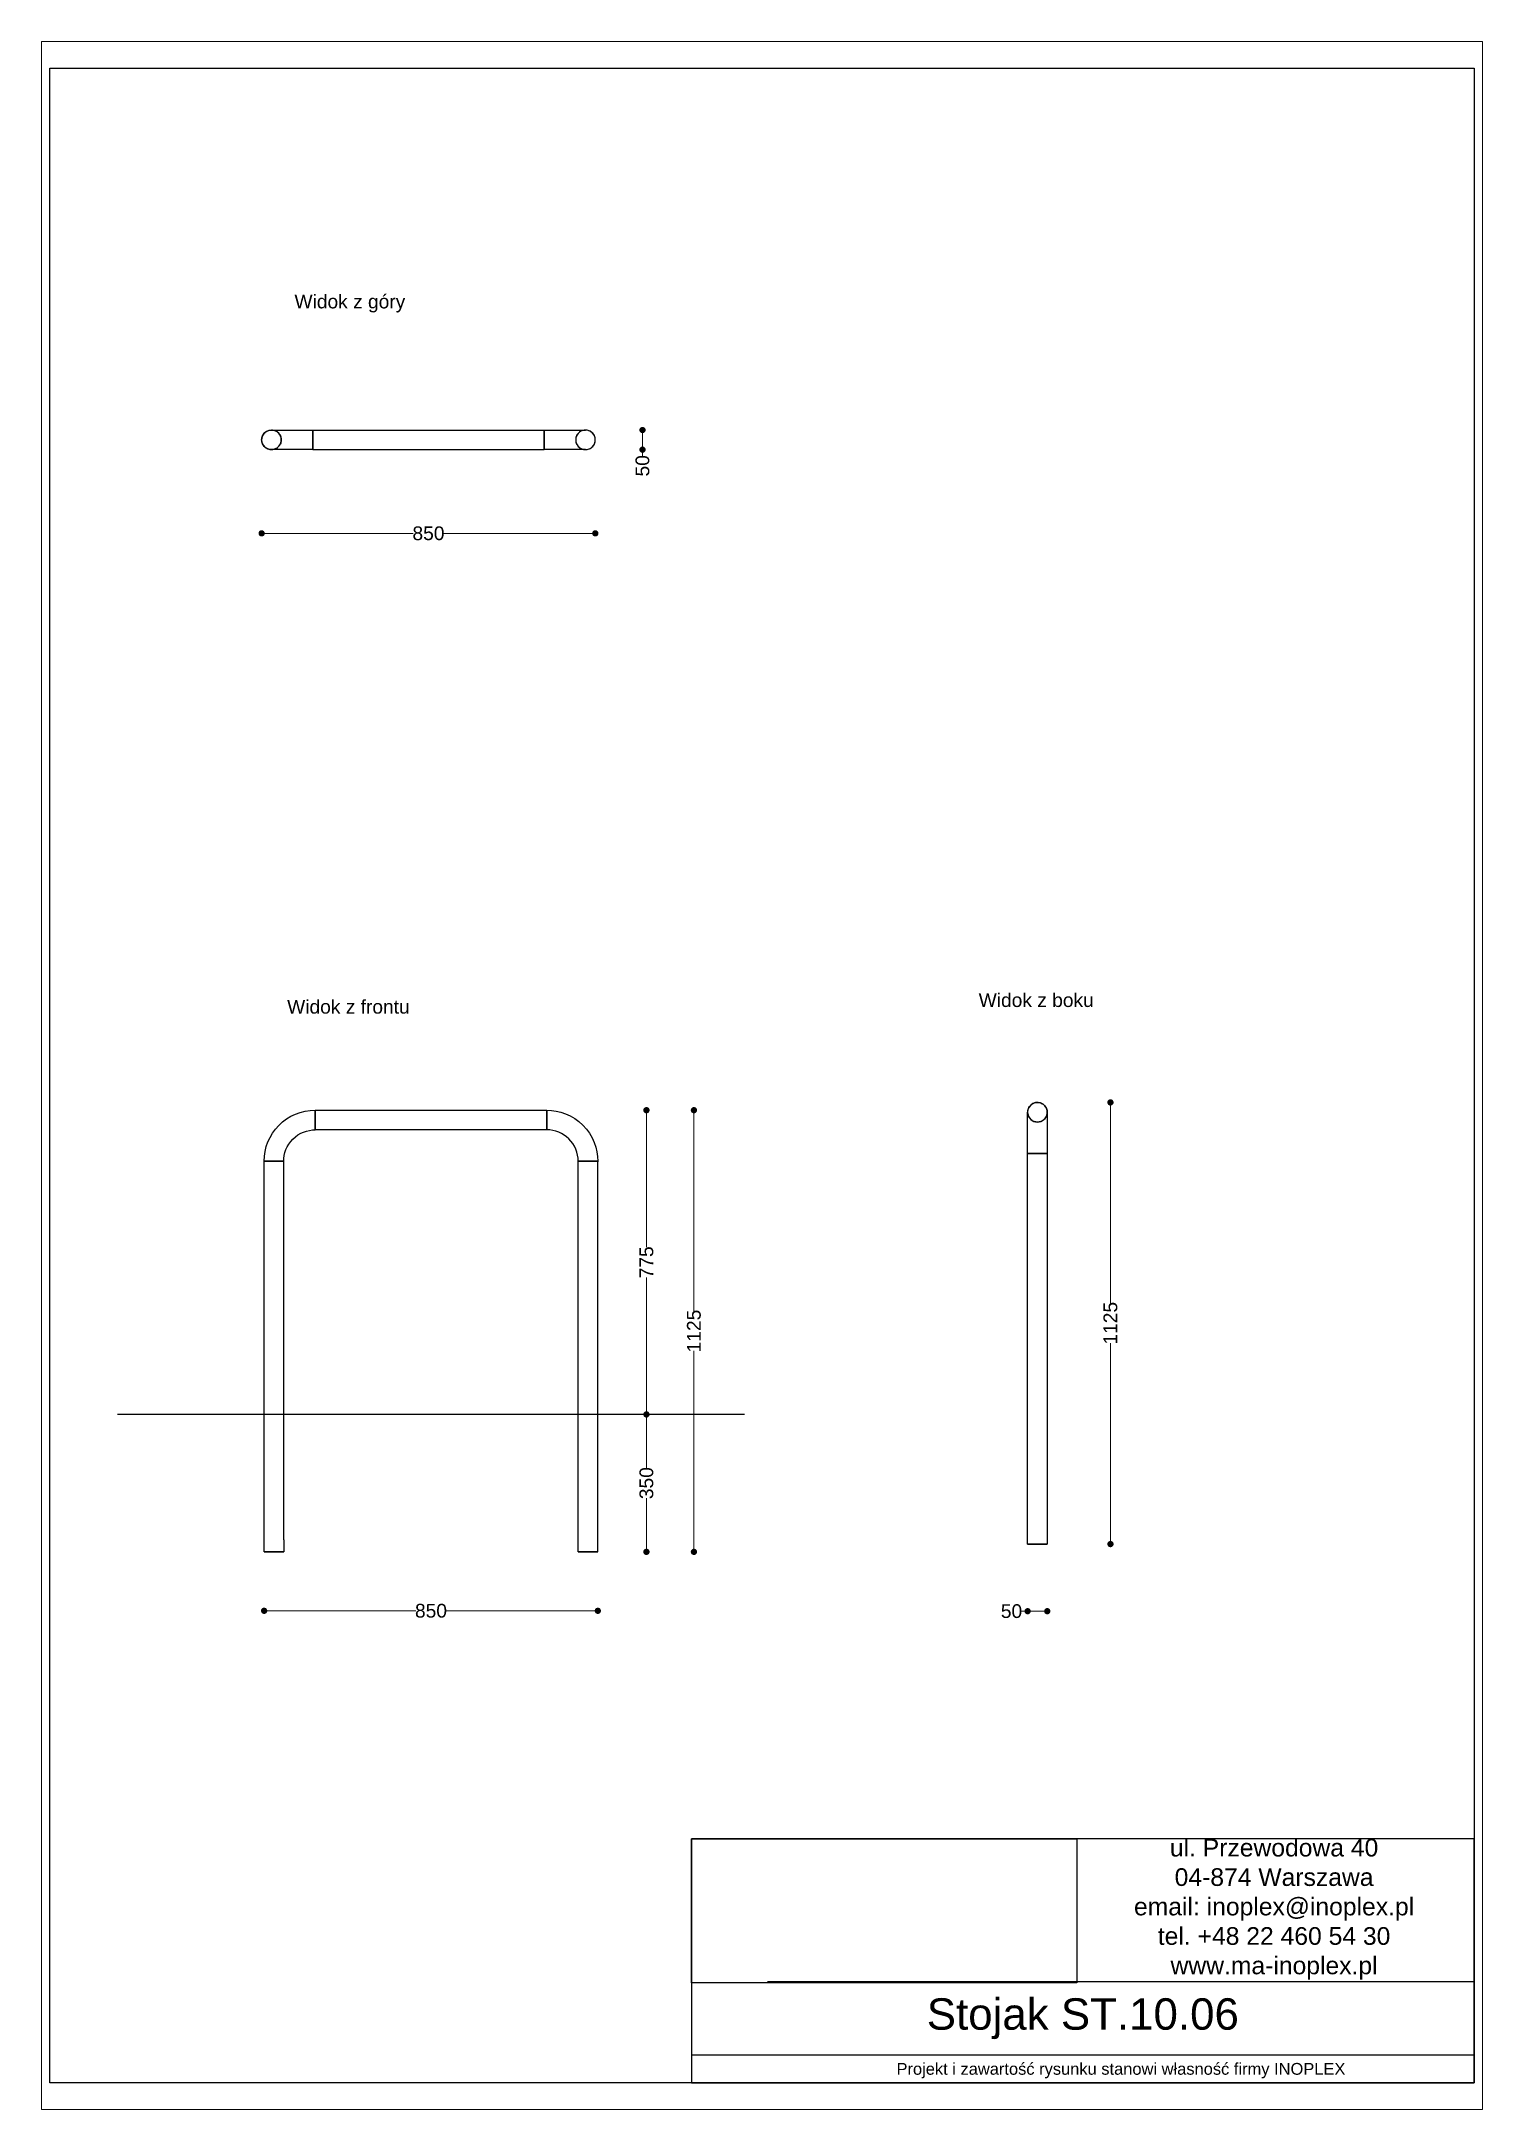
# Paper-space layout 'Układ1' of a CAD drawing. Header units: millimetres. Extents: x 1 to 201, y 2 to 289.
# The model-space entities are those that its viewports show. They can reach past a viewport. Long polylines and large blocks are cut down to what shows.
import ezdxf

# ---------------------------------------------------------------- set-up
doc = ezdxf.new("R2010")
doc.units = ezdxf.units.MM
doc.header["$LTSCALE"] = 3
doc.layers.add('Default', color=7, linetype='Continuous')
doc.layers.add('Hidden_lines', color=7, linetype='Continuous')
doc.styles.get("Standard").update_dxf_attribs({"font": 'arial.ttf'})
doc.dimstyles.new('MATEUSZ', dxfattribs={"dimtxt": 35, "dimasz": 16, "dimexe": 0.18, "dimexo": 0.0625, "dimgap": 0.09, "dimtad": 0, "dimdec": 0, "dimdsep": 46, "dimtxsty": 'Standard', "dimblk": 'DOT', "dimcen": 0.09, "dimse1": 1, "dimse2": 1, "dimadec": 0, "dimazin": 0, "dimtfac": 1, "dimtdec": 0, "dimtofl": 0, "dimtmove": 0, "dimatfit": 3, "dimfxl": 1, "dimtolj": 1, "dimtzin": 0, "dimlwd": 9, "dimlwe": 9, "dimarcsym": 0})
picture_1 = doc.add_image_def('image1.jpg', size_in_pixel=(1896, 709))

# ---------------------------------------------------------------- blocks, each defined once
blk = doc.blocks.new('_Dot')
at = {"color": 0, "linetype": 'ByBlock', "lineweight": -2}
blk.add_line((-0.5, 0), (-1, 0), dxfattribs=at)
at = {"color": 0, "linetype": 'ByBlock', "const_width": 0.5}
blk.add_lwpolyline([(-0.25, 0, 1), (0.25, 0, 1)], format="xyb", close=True, dxfattribs=at)
blk = doc.blocks.new('*D27')
at = {"color": 0, "lineweight": 9, "transparency": 16777216}
for p, q in [((11886.3, 27014.1), (11886.3, 26681.4)), ((11886.3, 26271.1), (11886.3, 26603.9))]:
    blk.add_line(p, q, dxfattribs=at)
at = {"layer": 'Defpoints', "color": 0, "transparency": 16777216}
for p in [(11632.4, 27030.1), (11886.3, 26255.1), (12135.9, 26255.1)]:
    blk.add_point(p, dxfattribs=at)
at = {"color": 0, "lineweight": 9, "transparency": 16777216, "xscale": 16, "yscale": 16, "zscale": 16}
for p, rotation in [((11886.3, 27030.1), 90), ((11886.3, 26255.1), 270)]:
    blk.add_blockref('_Dot', p, dxfattribs=dict(at, rotation=rotation))
at = {"color": 0, "transparency": 16777216, "insert": (11886.3, 26642.6), "char_height": 35, "attachment_point": 5, "rotation": 90}
blk.add_mtext('\\A1;775', dxfattribs=at)
blk = doc.blocks.new('*D28')
at = {"color": 0, "lineweight": 9, "transparency": 16777216}
for p, q in [((11886.3, 26239.1), (11886.3, 26118.8)), ((11886.3, 25921.1), (11886.3, 26041.5))]:
    blk.add_line(p, q, dxfattribs=at)
at = {"layer": 'Defpoints', "color": 0, "transparency": 16777216}
for p in [(11886.3, 26255.1), (12135.9, 26255.1), (11762.4, 25905.1)]:
    blk.add_point(p, dxfattribs=at)
at = {"color": 0, "lineweight": 9, "transparency": 16777216, "xscale": 16, "yscale": 16, "zscale": 16}
for p, rotation in [((11886.3, 26255.1), 90), ((11886.3, 25905.1), 270)]:
    blk.add_blockref('_Dot', p, dxfattribs=dict(at, rotation=rotation))
at = {"color": 0, "transparency": 16777216, "insert": (11886.3, 26080.1), "char_height": 35, "attachment_point": 5, "rotation": 90}
blk.add_mtext('\\A1;350', dxfattribs=at)
blk = doc.blocks.new('*D29')
at = {"color": 0, "lineweight": 9, "transparency": 16777216}
for p, q in [((10928.4, 25754.9), (11298.7, 25754.9)), ((11746.4, 25754.9), (11376.1, 25754.9))]:
    blk.add_line(p, q, dxfattribs=at)
at = {"layer": 'Defpoints', "color": 0, "transparency": 16777216}
for p in [(10912.4, 25905.1), (11762.4, 25905.1), (11762.4, 25754.9)]:
    blk.add_point(p, dxfattribs=at)
at = {"color": 0, "lineweight": 9, "transparency": 16777216, "xscale": 16, "yscale": 16, "zscale": 16, "rotation": 180}
blk.add_blockref('_Dot', (10912.4, 25754.9), dxfattribs=at)
at = {"color": 0, "lineweight": 9, "transparency": 16777216, "xscale": 16, "yscale": 16, "zscale": 16}
blk.add_blockref('_Dot', (11762.4, 25754.9), dxfattribs=at)
at = {"color": 0, "transparency": 16777216, "insert": (11337.4, 25754.9), "char_height": 35, "attachment_point": 5}
blk.add_mtext('\\A1;850', dxfattribs=at)
blk = doc.blocks.new('*D30')
at = {"color": 0, "lineweight": 9, "transparency": 16777216}
for p, q in [((13068.3, 27033.9), (13068.3, 26538.2)), ((13068.3, 25940.9), (13068.3, 26436.5))]:
    blk.add_line(p, q, dxfattribs=at)
at = {"layer": 'Defpoints', "color": 0, "transparency": 16777216}
for p in [(12882.3, 27049.9), (13068.3, 27049.9), (12904.2, 25924.9)]:
    blk.add_point(p, dxfattribs=at)
at = {"color": 0, "lineweight": 9, "transparency": 16777216, "xscale": 16, "yscale": 16, "zscale": 16}
for p, rotation in [((13068.3, 27049.9), 90), ((13068.3, 25924.9), 270)]:
    blk.add_blockref('_Dot', p, dxfattribs=dict(at, rotation=rotation))
at = {"color": 0, "transparency": 16777216, "insert": (13068.3, 26487.4), "char_height": 35, "attachment_point": 5, "rotation": 90}
blk.add_mtext('\\A1;1125', dxfattribs=at)
blk = doc.blocks.new('*D31')
at = {"color": 0, "lineweight": 9, "transparency": 16777216}
for p, q in [((12007.2, 27014.1), (12007.2, 26518.5)), ((12007.2, 25921.1), (12007.2, 26416.8))]:
    blk.add_line(p, q, dxfattribs=at)
at = {"layer": 'Defpoints', "color": 0, "transparency": 16777216}
for p in [(11632.4, 27030.1), (12007.2, 27030.1), (11762.4, 25905.1)]:
    blk.add_point(p, dxfattribs=at)
at = {"color": 0, "lineweight": 9, "transparency": 16777216, "xscale": 16, "yscale": 16, "zscale": 16}
for p, rotation in [((12007.2, 27030.1), 90), ((12007.2, 25905.1), 270)]:
    blk.add_blockref('_Dot', p, dxfattribs=dict(at, rotation=rotation))
at = {"color": 0, "transparency": 16777216, "insert": (12007.2, 26467.6), "char_height": 35, "attachment_point": 5, "rotation": 90}
blk.add_mtext('\\A1;1125', dxfattribs=at)
blk = doc.blocks.new('*D32')
at = {"color": 0, "lineweight": 9, "transparency": 16777216}
for p, q in [((12857.3, 25753.9), (12841.3, 25753.9)), ((12891.3, 25753.9), (12873.3, 25753.9))]:
    blk.add_line(p, q, dxfattribs=at)
at = {"layer": 'Defpoints', "color": 0, "transparency": 16777216}
for p in [(12857.3, 25925.1), (12907.3, 25924.9), (12857.3, 25753.9)]:
    blk.add_point(p, dxfattribs=at)
at = {"color": 0, "lineweight": 9, "transparency": 16777216, "xscale": 16, "yscale": 16, "zscale": 16, "rotation": 180}
blk.add_blockref('_Dot', (12857.3, 25753.9), dxfattribs=at)
at = {"color": 0, "lineweight": 9, "transparency": 16777216, "xscale": 16, "yscale": 16, "zscale": 16}
blk.add_blockref('_Dot', (12907.3, 25753.9), dxfattribs=at)
at = {"color": 0, "transparency": 16777216, "insert": (12816.2, 25753.9), "char_height": 35, "attachment_point": 5}
blk.add_mtext('\\A1;50', dxfattribs=at)
blk = doc.blocks.new('*D33')
at = {"color": 0, "lineweight": 9, "transparency": 16777216}
for p, q in [((10922, 28499.5), (11292.3, 28499.5)), ((11740, 28499.5), (11369.7, 28499.5))]:
    blk.add_line(p, q, dxfattribs=at)
at = {"layer": 'Defpoints', "color": 0, "transparency": 16777216}
for p in [(10906, 28737.8), (11756, 28737.7), (11756, 28499.5)]:
    blk.add_point(p, dxfattribs=at)
at = {"color": 0, "lineweight": 9, "transparency": 16777216, "xscale": 16, "yscale": 16, "zscale": 16, "rotation": 180}
blk.add_blockref('_Dot', (10906, 28499.5), dxfattribs=at)
at = {"color": 0, "lineweight": 9, "transparency": 16777216, "xscale": 16, "yscale": 16, "zscale": 16}
blk.add_blockref('_Dot', (11756, 28499.5), dxfattribs=at)
at = {"color": 0, "transparency": 16777216, "insert": (11331, 28499.5), "char_height": 35, "attachment_point": 5}
blk.add_mtext('\\A1;850', dxfattribs=at)
blk = doc.blocks.new('*D34')
at = {"color": 0, "lineweight": 9, "transparency": 16777216}
for p, q in [((11876.2, 28746.7), (11876.2, 28728.7)), ((11876.2, 28712.7), (11876.2, 28696.7))]:
    blk.add_line(p, q, dxfattribs=at)
at = {"layer": 'Defpoints', "color": 0, "transparency": 16777216}
for p in [(11731, 28762.7), (11731, 28712.7), (11876.2, 28712.7)]:
    blk.add_point(p, dxfattribs=at)
at = {"color": 0, "lineweight": 9, "transparency": 16777216, "xscale": 16, "yscale": 16, "zscale": 16}
for p, rotation in [((11876.2, 28762.7), 90), ((11876.2, 28712.7), 270)]:
    blk.add_blockref('_Dot', p, dxfattribs=dict(at, rotation=rotation))
at = {"color": 0, "transparency": 16777216, "insert": (11876.2, 28671.6), "char_height": 35, "attachment_point": 5, "rotation": 90}
blk.add_mtext('\\A1;50', dxfattribs=at)

msp = doc.modelspace()

# ---------------------------------------------------------------- linework, layer by layer
for p, q in [((13995, 24809.6), (12194.9, 24809.6)), ((13994.7, 24623), (12001.1, 24623))]:
    msp.add_line(p, q)
for points in [[(10366.2, 24552.5), (10366.2, 29684.6), (13995, 29684.6), (13995, 24552.5)], [(12001.1, 24552.5), (13995, 24552.5), (13995, 25174.2), (12001.1, 25174.2)]]:
    msp.add_lwpolyline(points, close=True)
at = {"layer": 'Default'}
for p, q in [((11036, 28762.7), (11626, 28762.7)), ((11036, 28712.7), (11626, 28712.7)), ((11042.4, 27030.1), (11632.4, 27030.1)), ((11632.4, 26980.1), (11042.4, 26980.1)), ((11632.4, 26980.1), (11631.9, 26980.1)), ((10912.4, 25905.1), (10912.4, 26900.1)), ((10962.4, 25935.9), (10962.4, 26900.1)), ((11712.4, 25905.1), (11712.4, 26900.1)), ((11762.4, 26900.1), (11762.4, 26898.2)), ((11762.4, 25905.1), (11762.4, 26900.1)), ((12857.3, 26202.6), (12857.3, 26919.9)), ((12907.3, 26919.9), (12907.3, 25924.9)), ((12135.9, 26255.1), (10538.9, 26255.1)), ((12857.3, 26201.3), (12857.3, 26202.6)), ((12857.3, 26200.4), (12857.3, 26201.3)), ((12857.3, 26198.1), (12857.3, 26200.4)), ((12857.3, 26197.2), (12857.3, 26198.1)), ((12857.3, 26196.2), (12857.3, 26197.2)), ((12857.3, 26194), (12857.3, 26196.2)), ((12857.3, 26191.1), (12857.3, 26194)), ((12857.3, 26190.1), (12857.3, 26191.1)), ((12857.3, 26187.3), (12857.3, 26190.1)), ((12857.3, 26185.3), (12857.3, 26187.3)), ((12857.3, 26184.1), (12857.3, 26185.3)), ((12857.3, 26182.5), (12857.3, 26184.1)), ((12857.3, 26180.2), (12857.3, 26182.5)), ((12857.3, 26179.3), (12857.3, 26180.2)), ((12857.3, 26177), (12857.3, 26179.3)), ((12857.3, 26175.4), (12857.3, 26177)), ((12857.3, 26170.6), (12857.3, 26175.4)), ((12857.3, 26168.4), (12857.3, 26170.6)), ((12857.3, 26166.8), (12857.3, 26168.4)), ((12857.3, 26162.3), (12857.3, 26166.8)), ((12857.3, 26159.7), (12857.3, 26162.3)), ((12857.3, 26156.2), (12857.3, 26159.7)), ((12857.3, 26154), (12857.3, 26156.2)), ((12857.3, 26152.1), (12857.3, 26154)), ((12857.3, 26150.1), (12857.3, 26152.1)), ((12857.3, 26146.9), (12857.3, 26150.1)), ((12857.3, 26142.8), (12857.3, 26146.9)), ((12857.3, 26140.9), (12857.3, 26142.8)), ((12857.3, 26139.9), (12857.3, 26140.9)), ((12857.3, 26138.6), (12857.3, 26139.9)), ((12857.3, 26137.3), (12857.3, 26138.6)), ((12857.3, 26136.4), (12857.3, 26137.3)), ((12857.3, 26135.1), (12857.3, 26136.4)), ((12857.3, 26133.5), (12857.3, 26135.1)), ((12857.3, 26132.5), (12857.3, 26133.5)), ((12857.3, 26131.3), (12857.3, 26132.5)), ((12857.3, 26129.7), (12857.3, 26131.3)), ((12857.3, 26128.4), (12857.3, 26129.7)), ((12857.3, 26126.5), (12857.3, 26128.4)), ((12857.3, 26124.5), (12857.3, 26126.5)), ((12857.3, 26122.6), (12857.3, 26124.5)), ((12857.3, 26120.1), (12857.3, 26122.6)), ((12857.3, 26119.1), (12857.3, 26120.1)), ((12857.3, 26118.1), (12857.3, 26119.1)), ((12857.3, 26113), (12857.3, 26118.1)), ((12857.3, 26111.4), (12857.3, 26113)), ((12857.3, 26109.5), (12857.3, 26111.4)), ((12857.3, 26104.7), (12857.3, 26109.5)), ((12857.3, 26103.7), (12857.3, 26104.7)), ((12857.3, 26093.8), (12857.3, 26103.7)), ((12857.3, 26092.5), (12857.3, 26093.8)), ((12857.3, 26090.9), (12857.3, 26092.5)), ((12857.3, 26089.3), (12857.3, 26090.9)), ((12857.3, 26086.1), (12857.3, 26089.3)), ((12857.3, 26084.5), (12857.3, 26086.1)), ((12857.3, 26083.3), (12857.3, 26084.5)), ((12857.3, 26081), (12857.3, 26083.3)), ((12857.3, 26078.5), (12857.3, 26081)), ((12857.3, 26076.9), (12857.3, 26078.5)), ((12857.3, 26074), (12857.3, 26076.9)), ((12857.3, 26073), (12857.3, 26074)), ((12857.3, 26072.1), (12857.3, 26073)), ((12857.3, 26070.8), (12857.3, 26072.1)), ((12857.3, 26069.8), (12857.3, 26070.8)), ((12857.3, 26068.2), (12857.3, 26069.8)), ((12857.3, 26063.7), (12857.3, 26068.2)), ((12857.3, 26062.8), (12857.3, 26063.7)), ((12857.3, 26061.8), (12857.3, 26062.8)), ((12857.3, 26059.6), (12857.3, 26061.8)), ((12857.3, 26058), (12857.3, 26059.6)), ((12857.3, 26049.3), (12857.3, 26058)), ((12857.3, 26043.3), (12857.3, 26049.3)), ((12857.3, 26042.3), (12857.3, 26043.3)), ((12857.3, 26034.3), (12857.3, 26042.3)), ((12857.3, 26028.9), (12857.3, 26034.3)), ((12857.3, 26021.5), (12857.3, 26028.9)), ((12857.3, 26016.1), (12857.3, 26021.5)), ((12857.3, 25924.9), (12857.3, 26016.1)), ((10962.4, 25935.9), (10962.4, 25905.1)), ((12857.3, 25924.9), (12857.3, 25925.1))]:
    msp.add_line(p, q, dxfattribs=at)
for points in [[(10933.9, 28712.8, 0), (10931.5, 28712.7, 0), (10929.1, 28712.7, 0), (10926.6, 28713.1, 0), (10924, 28713.7, 0), (10921.5, 28714.5, 0), (10919.1, 28715.7, 0), (10916.7, 28717.1, 0), (10914.5, 28718.9, 0), (10912.5, 28720.8, 0), (10910.7, 28723, 0), (10909.2, 28725.3, 0), (10908, 28727.8, 0), (10907.1, 28730.3, 0), (10906.5, 28732.8, 0), (10906.1, 28735.3, 0), (10906, 28737.8, 0), (10906.1, 28740.2, 0), (10906.5, 28742.7, 0), (10907.2, 28745.2, 0), (10908.1, 28747.7, 0), (10909.3, 28750.2, 0), (10910.9, 28752.5, 0), (10912.7, 28754.7, 0), (10914.7, 28756.6, 0), (10916.9, 28758.3, 0), (10919.3, 28759.7, 0), (10921.7, 28760.9, 0), (10924.2, 28761.7, 0), (10926.8, 28762.3, 0), (10929.3, 28762.6, 0), (10931.7, 28762.7, 0), (10934.1, 28762.5, 0)], [(10931, 28762.7, 0), (10931, 28762.7, 0), (10931, 28762.7, 0), (10931.1, 28762.7, 0), (10931.4, 28762.7, 0), (10932.8, 28762.7, 0), (10948, 28762.7, 0), (11036, 28762.7, 0)], [(11036, 28715.3, 0), (11036, 28713.2, 0), (11036, 28712.8, 0), (11036, 28712.7, 0), (11036, 28712.7, 0), (11036, 28712.7, 0), (11036, 28712.7, 0), (11036, 28712.7, 0), (11036, 28712.7, 0), (11036, 28712.7, 0), (11036, 28712.7, 0), (11036, 28712.7, 0), (11036, 28712.7, 0), (11036, 28712.7, 0), (11036, 28712.7, 0), (11036, 28712.7, 0), (11036, 28712.7, 0), (11036, 28712.7, 0), (11036, 28712.7, 0), (11036, 28712.7, 0), (11036, 28712.7, 0), (11036, 28712.7, 0), (11036, 28712.7, 0), (11036, 28712.7, 0), (11036, 28713, 0), (11036, 28713.9, 0), (11036, 28718.1, 0), (11036, 28748.3, 0), (11036, 28761.6, 0), (11036, 28762.5, 0), (11036, 28762.7, 0), (11036, 28762.7, 0), (11036, 28762.7, 0), (11036, 28762.7, 0), (11036, 28762.7, 0), (11036, 28762.7, 0), (11036, 28762.7, 0), (11036, 28762.7, 0), (11036, 28762.7, 0), (11036, 28762.7, 0), (11036, 28762.7, 0), (11036, 28762.7, 0), (11036, 28762.7, 0), (11036, 28762.7, 0), (11036, 28762.7, 0), (11036, 28762.7, 0), (11036, 28762.7, 0), (11036, 28762.7, 0), (11036, 28762.7, 0), (11036, 28762.6, 0), (11036, 28762.4, 0), (11036, 28762, 0), (11036, 28759.8, 0)], [(11036, 28712.7, 0), (11036, 28712.7, 0), (11036, 28712.7, 0), (11036, 28712.7, 0), (11036, 28712.7, 0), (11036, 28712.7, 0), (11036, 28712.7, 0), (11036, 28712.7, 0), (11036, 28712.7, 0), (11036, 28712.7, 0), (11036, 28712.7, 0), (11036, 28712.7, 0), (11036, 28712.7, 0), (11036, 28712.8, 0), (11036, 28713.4, 0), (11036, 28715.8, 0), (11036, 28762.7, 0)], [(11626, 28737.7, 0), (11626, 28759.3, 0), (11626, 28762.7, 0), (11626, 28762.7, 0), (11626, 28762.7, 0), (11626, 28762.7, 0), (11626, 28762.7, 0), (11626, 28762.7, 0), (11626, 28762.7, 0), (11626, 28762.7, 0), (11626, 28762.7, 0), (11626, 28762.7, 0), (11626, 28762.7, 0), (11626, 28762.7, 0), (11626, 28762.7, 0), (11626, 28762.7, 0), (11626, 28762.7, 0), (11626, 28762.7, 0), (11626, 28762.7, 0), (11626, 28762.7, 0), (11626, 28762.7, 0), (11626, 28762.7, 0), (11626, 28762.7, 0), (11626, 28762.7, 0), (11626, 28762.6, 0), (11626, 28762.4, 0), (11626, 28762, 0), (11626, 28759.8, 0)], [(11626, 28712.7, 0), (11626, 28712.7, 0), (11626, 28712.7, 0), (11626, 28712.7, 0), (11626, 28712.7, 0), (11626, 28712.7, 0), (11626, 28712.7, 0), (11626, 28712.7, 0), (11626, 28712.7, 0), (11626, 28712.7, 0), (11626, 28712.7, 0), (11626, 28712.7, 0), (11626, 28712.7, 0), (11626, 28712.8, 0), (11626, 28713.4, 0), (11626, 28715.8, 0), (11626, 28762.7, 0)], [(11626, 28762.7, 0), (11731, 28762.7, 0)], [(11626, 28715.3, 0), (11626, 28713.2, 0), (11626, 28712.8, 0), (11626, 28712.7, 0), (11626, 28712.7, 0), (11626, 28712.7, 0), (11626, 28712.7, 0), (11626, 28712.7, 0), (11626, 28712.7, 0), (11626, 28712.7, 0), (11626, 28712.7, 0), (11626, 28712.7, 0), (11626, 28712.7, 0), (11626, 28712.7, 0), (11626, 28712.7, 0), (11626, 28712.7, 0), (11626, 28712.7, 0), (11626, 28712.7, 0), (11626, 28712.7, 0), (11626, 28712.7, 0), (11626, 28712.7, 0), (11626, 28712.7, 0), (11626, 28712.7, 0), (11626, 28712.7, 0), (11626, 28712.7, 0), (11626, 28713, 0), (11626, 28713.9, 0), (11626, 28718, 0), (11626, 28737.7, 0)], [(11756, 28737.7, 0), (11755.9, 28740.1, 0), (11755.5, 28742.6, 0), (11754.8, 28745.2, 0), (11753.9, 28747.7, 0), (11752.7, 28750.1, 0), (11751.2, 28752.5, 0), (11749.4, 28754.6, 0), (11747.3, 28756.6, 0), (11745.1, 28758.3, 0), (11742.8, 28759.7, 0), (11740.3, 28760.9, 0), (11737.8, 28761.7, 0), (11735.2, 28762.3, 0), (11732.7, 28762.6, 0), (11730.3, 28762.7, 0), (11727.8, 28762.5, 0)], [(11728, 28712.8, 0), (11730.5, 28712.7, 0), (11732.9, 28712.7, 0), (11735.4, 28713.1, 0), (11737.9, 28713.6, 0), (11740.4, 28714.5, 0), (11742.9, 28715.7, 0), (11745.2, 28717.1, 0), (11747.4, 28718.8, 0), (11749.4, 28720.8, 0), (11751.2, 28723, 0), (11752.7, 28725.3, 0), (11753.9, 28727.7, 0), (11754.9, 28730.2, 0), (11755.5, 28732.7, 0), (11755.9, 28735.2, 0), (11756, 28737.7, 0)], [(11036, 28712.7, 0), (10931, 28712.7, 0)], [(11731, 28712.7, 0), (11731, 28712.7, 0), (11731, 28712.7, 0), (11730.9, 28712.7, 0), (11730.6, 28712.7, 0), (11729.2, 28712.7, 0), (11714, 28712.7, 0), (11626, 28712.7, 0)], [(10912.4, 26900.1, 0), (10913, 26912.7, 0), (10914.8, 26925.2, 0), (10917.9, 26937.4, 0), (10922.1, 26949.4, 0), (10927.4, 26960.8, 0), (10933.9, 26971.8, 0), (10941.4, 26982, 0), (10949.9, 26991.5, 0), (10959.3, 27000.1, 0), (10969.5, 27007.8, 0), (10980.5, 27014.5, 0), (10992.1, 27020, 0), (11004.2, 27024.4, 0), (11016.7, 27027.6, 0), (11029.5, 27029.5, 0), (11042.4, 27030.1, 0)], [(11042.4, 26980.1, 0), (11042.4, 26980.1, 0), (11042.4, 26980.1, 0), (11042.4, 26980.1, 0), (11042.4, 26980.1, 0), (11042.4, 26980.1, 0), (11042.4, 26980.1, 0), (11042.4, 26980.1, 0), (11042.4, 26980.1, 0), (11042.4, 26980.1, 0), (11042.4, 26980.1, 0), (11042.4, 26980.2, 0), (11042.4, 26980.2, 0), (11042.4, 26980.4, 0), (11042.4, 26981.1, 0), (11042.4, 26984.3, 0), (11042.4, 27010.3, 0), (11042.4, 27028.1, 0), (11042.4, 27029.8, 0), (11042.4, 27030.1, 0), (11042.4, 27030.1, 0), (11042.4, 27030.1, 0), (11042.4, 27030.1, 0), (11042.4, 27030.1, 0), (11042.4, 27030.1, 0), (11042.4, 27030.1, 0), (11042.4, 27030.1, 0), (11042.4, 27030.1, 0), (11042.4, 27030.1, 0), (11042.4, 27030.1, 0), (11042.4, 27030.1, 0), (11042.4, 27030.1, 0), (11042.4, 27030.1, 0), (11042.4, 27030.1, 0), (11042.4, 27030.1, 0), (11042.4, 27029.9, 0), (11042.4, 27029.2, 0), (11042.4, 27027.2, 0)], [(11042.4, 27005.1, 0), (11042.4, 27022.8, 0), (11042.4, 27028.4, 0), (11042.4, 27029.7, 0), (11042.4, 27030, 0), (11042.4, 27030.1, 0), (11042.4, 27030.1, 0), (11042.4, 27030.1, 0), (11042.4, 27030.1, 0), (11042.4, 27030.1, 0), (11042.4, 27030.1, 0), (11042.4, 27030.1, 0), (11042.4, 27030.1, 0), (11042.4, 27030.1, 0), (11042.4, 27030.1, 0), (11042.4, 27030.1, 0), (11042.4, 27030.1, 0), (11042.4, 27030.1, 0), (11042.4, 27030.1, 0)], [(11632.4, 27030.1, 0), (11632.4, 27030.1, 0), (11632.4, 27030.1, 0), (11632.4, 27030.1, 0), (11632.4, 27030.1, 0), (11632.4, 27030.1, 0), (11632.4, 27030.1, 0), (11632.4, 27030.1, 0), (11632.4, 27030.1, 0), (11632.4, 27030.1, 0), (11632.4, 27030.1, 0), (11632.4, 27030.1, 0), (11632.4, 27030.1, 0), (11632.4, 27030.1, 0), (11632.4, 27030.1, 0), (11632.4, 27029.9, 0), (11632.4, 27028.9, 0), (11632.4, 27027.2, 0)], [(11632.4, 26982.7, 0), (11632.4, 26980.1, 0), (11632.4, 26980.1, 0), (11632.4, 26980.1, 0), (11632.4, 26980.1, 0), (11632.4, 26980.1, 0), (11632.4, 26980.1, 0), (11632.4, 26980.1, 0), (11632.4, 26980.1, 0), (11632.4, 26980.1, 0), (11632.4, 26980.1, 0), (11632.4, 26980.1, 0), (11632.4, 26980.1, 0), (11632.4, 26980.1, 0), (11632.4, 26980.1, 0), (11632.4, 26980.1, 0), (11632.4, 26980.2, 0), (11632.4, 26980.2, 0), (11632.4, 26980.4, 0), (11632.4, 26981.1, 0), (11632.4, 26984.3, 0), (11632.4, 27030.1, 0)], [(11632.4, 27005.1, 0), (11632.4, 27022.8, 0), (11632.4, 27028.4, 0), (11632.4, 27029.7, 0), (11632.4, 27030, 0), (11632.4, 27030.1, 0), (11632.4, 27030.1, 0), (11632.4, 27030.1, 0), (11632.4, 27030.1, 0), (11632.4, 27030.1, 0), (11632.4, 27030.1, 0), (11632.4, 27030.1, 0), (11632.4, 27030.1, 0), (11632.4, 27030.1, 0), (11632.4, 27030.1, 0), (11632.4, 27030.1, 0), (11632.4, 27030.1, 0), (11632.4, 27030.1, 0), (11632.4, 27030.1, 0)], [(11632.4, 27030.1, 0), (11644.1, 27029.6, 0), (11656.1, 27028, 0), (11668.2, 27025.1, 0), (11680.3, 27021, 0), (11692.1, 27015.6, 0), (11703.5, 27009, 0), (11714.3, 27001.1, 0), (11724.3, 26992.1, 0), (11733.3, 26982.1, 0), (11741.2, 26971.3, 0), (11747.9, 26959.9, 0), (11753.3, 26948, 0), (11757.4, 26935.9, 0), (11760.2, 26923.8, 0), (11761.9, 26911.8, 0), (11762.4, 26900.1, 0)], [(12857.4, 27022, 0), (12857.3, 27024.5, 0), (12857.4, 27026.9, 0), (12857.7, 27029.4, 0), (12858.3, 27031.9, 0), (12859.2, 27034.4, 0), (12860.3, 27036.8, 0), (12861.8, 27039.2, 0), (12863.5, 27041.4, 0), (12865.5, 27043.3, 0), (12867.6, 27045.1, 0), (12869.9, 27046.6, 0), (12872.4, 27047.8, 0), (12874.9, 27048.7, 0), (12877.4, 27049.4, 0), (12879.9, 27049.7, 0), (12882.3, 27049.9, 0)], [(12882.3, 27049.9, 0), (12884.7, 27049.7, 0), (12887.2, 27049.4, 0), (12889.7, 27048.7, 0), (12892.2, 27047.8, 0), (12894.7, 27046.6, 0), (12897, 27045.1, 0), (12899.2, 27043.3, 0), (12901.1, 27041.3, 0), (12902.8, 27039.1, 0), (12904.3, 27036.7, 0), (12905.4, 27034.3, 0), (12906.3, 27031.8, 0), (12906.9, 27029.2, 0), (12907.2, 27026.8, 0), (12907.3, 27024.3, 0), (12907.1, 27021.9, 0)], [(10962.4, 26900.1, 0), (10962.7, 26907.3, 0), (10963.7, 26914.7, 0), (10965.5, 26922.2, 0), (10968, 26929.6, 0), (10971.3, 26936.9, 0), (10975.5, 26943.9, 0), (10980.3, 26950.6, 0), (10985.8, 26956.7, 0), (10992, 26962.3, 0), (10998.6, 26967.1, 0), (11005.7, 26971.2, 0), (11013, 26974.5, 0), (11020.4, 26977.1, 0), (11027.9, 26978.8, 0), (11035.2, 26979.8, 0), (11042.4, 26980.1, 0)], [(11042.4, 26980.1, 0), (11042.4, 26980.1, 0), (11042.4, 26980.1, 0), (11042.4, 26980.1, 0), (11042.4, 26980.1, 0), (11042.4, 26980.1, 0), (11042.4, 26980.1, 0), (11042.4, 26980.1, 0), (11042.4, 26980.1, 0), (11042.4, 26980.1, 0), (11042.4, 26980.1, 0), (11042.4, 26980.1, 0), (11042.4, 26980.2, 0), (11042.4, 26980.2, 0), (11042.4, 26980.3, 0), (11042.4, 26980.9, 0), (11042.4, 26983.2, 0), (11042.4, 27005.1, 0)], [(11042.4, 26982.7, 0), (11042.4, 26980.8, 0), (11042.4, 26980.3, 0), (11042.4, 26980.2, 0), (11042.4, 26980.2, 0), (11042.4, 26980.1, 0), (11042.4, 26980.1, 0), (11042.4, 26980.1, 0), (11042.4, 26980.1, 0), (11042.4, 26980.1, 0), (11042.4, 26980.1, 0), (11042.4, 26980.1, 0), (11042.4, 26980.1, 0), (11042.4, 26980.1, 0), (11042.4, 26980.1, 0), (11042.4, 26980.1, 0), (11042.4, 26980.1, 0), (11042.4, 26980.1, 0), (11042.4, 26980.1, 0)], [(11632.4, 26980.1, 0), (11632.4, 26980.1, 0), (11632.4, 26980.1, 0), (11632.4, 26980.1, 0), (11632.4, 26980.1, 0), (11632.4, 26980.1, 0), (11632.4, 26980.1, 0), (11632.4, 26980.1, 0), (11632.4, 26980.1, 0), (11632.4, 26980.1, 0), (11632.4, 26980.1, 0), (11632.4, 26980.1, 0), (11632.4, 26980.2, 0), (11632.4, 26980.2, 0), (11632.4, 26980.3, 0), (11632.4, 26980.9, 0), (11632.4, 26983.2, 0), (11632.4, 27005.1, 0)], [(11712.4, 26900.1, 0), (11712, 26908.1, 0), (11710.8, 26915.9, 0), (11708.9, 26923.6, 0), (11706.2, 26931, 0), (11702.8, 26938.2, 0), (11698.7, 26945, 0), (11693.9, 26951.3, 0), (11688.6, 26957.1, 0), (11682.8, 26962.3, 0), (11676.5, 26966.9, 0), (11669.8, 26970.9, 0), (11662.8, 26974.2, 0), (11655.4, 26976.8, 0), (11647.9, 26978.6, 0), (11640.2, 26979.8, 0), (11632.4, 26980.1, 0)], [(12857.3, 26919.9, 0), (12857.3, 27024.9, 0)], [(12907.3, 27024.9, 0), (12907.3, 27024.9, 0), (12907.3, 27024.8, 0), (12907.3, 27024.8, 0), (12907.3, 27024.4, 0), (12907.3, 27023, 0), (12907.3, 27007.8, 0), (12907.3, 26919.9, 0)], [(10962.4, 26900.1, 0), (10962.4, 26900.1, 0), (10962.4, 26900.1, 0), (10962.4, 26900.1, 0), (10962.4, 26900.1, 0), (10962.4, 26900.1, 0), (10962.4, 26900.1, 0), (10962.4, 26900.1, 0), (10962.4, 26900.1, 0), (10962.4, 26900.1, 0), (10962.4, 26900.1, 0), (10962.4, 26900.1, 0), (10962.4, 26900.1, 0), (10962.2, 26900.1, 0), (10961.7, 26900.1, 0), (10959.3, 26900.1, 0), (10912.4, 26900.1, 0)], [(10914.9, 26900.1, 0), (10912.9, 26900.1, 0), (10912.5, 26900.1, 0), (10912.4, 26900.1, 0), (10912.4, 26900.1, 0), (10912.4, 26900.1, 0), (10912.4, 26900.1, 0), (10912.4, 26900.1, 0), (10912.4, 26900.1, 0), (10912.4, 26900.1, 0), (10912.4, 26900.1, 0), (10912.4, 26900.1, 0), (10912.4, 26900.1, 0), (10912.4, 26900.1, 0), (10912.4, 26900.1, 0), (10912.4, 26900.1, 0), (10912.4, 26900.1, 0), (10912.4, 26900.1, 0), (10912.4, 26900.1, 0), (10912.4, 26900.1, 0), (10912.5, 26900.1, 0), (10912.7, 26900.1, 0), (10913.7, 26900.1, 0), (10917.8, 26900.1, 0), (10948, 26900.1, 0), (10961.4, 26900.1, 0), (10962.3, 26900.1, 0), (10962.4, 26900.1, 0), (10962.4, 26900.1, 0), (10962.4, 26900.1, 0), (10962.4, 26900.1, 0), (10962.4, 26900.1, 0), (10962.4, 26900.1, 0), (10962.4, 26900.1, 0), (10962.4, 26900.1, 0), (10962.4, 26900.1, 0), (10962.4, 26900.1, 0), (10962.4, 26900.1, 0), (10962.4, 26900.1, 0), (10962.4, 26900.1, 0), (10962.4, 26900.1, 0), (10962.4, 26900.1, 0), (10962.4, 26900.1, 0), (10962.4, 26900.1, 0), (10962.4, 26900.1, 0), (10962.4, 26900.1, 0), (10962.3, 26900.1, 0), (10962.1, 26900.1, 0), (10961.1, 26900.1, 0), (10959.4, 26900.1, 0)], [(11712.4, 26900.1, 0), (11712.4, 26900.1, 0), (11712.4, 26900.1, 0), (11712.4, 26900.1, 0), (11712.4, 26900.1, 0), (11712.4, 26900.1, 0), (11712.4, 26900.1, 0), (11712.4, 26900.1, 0), (11712.4, 26900.1, 0), (11712.4, 26900.1, 0), (11712.4, 26900.1, 0), (11712.4, 26900.1, 0), (11712.5, 26900.1, 0), (11712.6, 26900.1, 0), (11713.1, 26900.1, 0), (11715.5, 26900.1, 0), (11762.4, 26900.1, 0)], [(11715.1, 26900.1, 0), (11712.9, 26900.1, 0), (11712.5, 26900.1, 0), (11712.4, 26900.1, 0), (11712.4, 26900.1, 0), (11712.4, 26900.1, 0), (11712.4, 26900.1, 0), (11712.4, 26900.1, 0), (11712.4, 26900.1, 0), (11712.4, 26900.1, 0), (11712.4, 26900.1, 0), (11712.4, 26900.1, 0), (11712.4, 26900.1, 0), (11712.4, 26900.1, 0), (11712.4, 26900.1, 0), (11712.4, 26900.1, 0), (11712.4, 26900.1, 0), (11712.4, 26900.1, 0), (11712.4, 26900.1, 0), (11712.4, 26900.1, 0), (11712.4, 26900.1, 0), (11712.5, 26900.1, 0), (11712.7, 26900.1, 0), (11713.7, 26900.1, 0), (11717.8, 26900.1, 0), (11748, 26900.1, 0), (11761.3, 26900.1, 0), (11762.3, 26900.1, 0), (11762.4, 26900.1, 0), (11762.4, 26900.1, 0), (11762.4, 26900.1, 0), (11762.4, 26900.1, 0), (11762.4, 26900.1, 0), (11762.4, 26900.1, 0), (11762.4, 26900.1, 0), (11762.4, 26900.1, 0), (11762.4, 26900.1, 0), (11762.4, 26900.1, 0), (11762.4, 26900.1, 0), (11762.4, 26900.1, 0), (11762.4, 26900.1, 0), (11762.4, 26900.1, 0), (11762.4, 26900.1, 0), (11762.3, 26900.1, 0), (11762.1, 26900.1, 0), (11761.7, 26900.1, 0), (11759.5, 26900.1, 0)], [(12859.9, 26919.9, 0), (12857.8, 26919.9, 0), (12857.4, 26919.9, 0), (12857.3, 26919.9, 0), (12857.3, 26919.9, 0), (12857.3, 26919.9, 0), (12857.3, 26919.9, 0), (12857.3, 26919.9, 0), (12857.3, 26919.9, 0), (12857.3, 26919.9, 0), (12857.3, 26919.9, 0), (12857.3, 26919.9, 0), (12857.3, 26919.9, 0), (12857.3, 26919.9, 0), (12857.3, 26919.9, 0), (12857.3, 26919.9, 0), (12857.3, 26919.9, 0), (12857.3, 26919.9, 0), (12857.3, 26919.9, 0), (12857.3, 26919.9, 0), (12857.3, 26919.9, 0), (12857.3, 26919.9, 0), (12857.3, 26919.9, 0), (12857.4, 26919.9, 0), (12857.6, 26919.9, 0), (12858.5, 26919.9, 0), (12862.6, 26919.9, 0), (12882.3, 26919.9, 0)], [(12857.3, 26919.9, 0), (12857.3, 26919.9, 0), (12857.3, 26919.9, 0), (12857.3, 26919.9, 0), (12857.3, 26919.9, 0), (12857.3, 26919.9, 0), (12857.3, 26919.9, 0), (12857.3, 26919.9, 0), (12857.3, 26919.9, 0), (12857.3, 26919.9, 0), (12857.3, 26919.9, 0), (12857.3, 26919.9, 0), (12857.3, 26919.9, 0), (12857.5, 26919.9, 0), (12858, 26919.9, 0), (12860.4, 26919.9, 0), (12907.3, 26919.9, 0)], [(12882.3, 26919.9, 0), (12903.8, 26919.9, 0), (12907.3, 26919.9, 0), (12907.3, 26919.9, 0), (12907.3, 26919.9, 0), (12907.3, 26919.9, 0), (12907.3, 26919.9, 0), (12907.3, 26919.9, 0), (12907.3, 26919.9, 0), (12907.3, 26919.9, 0), (12907.3, 26919.9, 0), (12907.3, 26919.9, 0), (12907.3, 26919.9, 0), (12907.3, 26919.9, 0), (12907.3, 26919.9, 0), (12907.3, 26919.9, 0), (12907.3, 26919.9, 0), (12907.3, 26919.9, 0), (12907.3, 26919.9, 0), (12907.3, 26919.9, 0), (12907.3, 26919.9, 0), (12907.3, 26919.9, 0), (12907.3, 26919.9, 0), (12907.3, 26919.9, 0), (12907.3, 26919.9, 0), (12907.2, 26919.9, 0), (12907, 26919.9, 0), (12906.6, 26919.9, 0), (12904.5, 26919.9, 0)]]:
    msp.add_polyline3d(points, dxfattribs=at)
for points in [[(12907.3, 25924.9, 0), (12907.3, 25924.9, 0), (12907.3, 25924.9, 0), (12907.3, 25924.9, 0), (12907.3, 25924.9, 0), (12907.3, 25924.9, 0), (12907.3, 25924.9, 0), (12907.3, 25924.9, 0), (12907.3, 25924.9, 0), (12907.3, 25924.9, 0), (12907.3, 25924.9, 0), (12907.2, 25924.9, 0), (12907.1, 25924.9, 0), (12906.6, 25924.9, 0), (12904.2, 25924.9, 0), (12861.1, 25924.9, 0), (12857.4, 25924.9, 0), (12857.3, 25924.9, 0), (12857.3, 25924.9, 0), (12857.3, 25924.9, 0), (12857.3, 25924.9, 0), (12857.3, 25924.9, 0), (12857.3, 25924.9, 0), (12857.3, 25924.9, 0), (12857.3, 25924.9, 0), (12857.3, 25924.9, 0), (12857.3, 25924.9, 0), (12857.3, 25924.9, 0), (12857.3, 25924.9, 0), (12857.3, 25924.9, 0), (12857.3, 25924.9, 0), (12857.3, 25924.9, 0), (12857.3, 25924.9, 0), (12857.3, 25924.9, 0), (12857.5, 25924.9, 0), (12858, 25924.9, 0), (12860.4, 25924.9, 0)], [(10937.4, 25905.1, 0), (10919.7, 25905.1, 0), (10914.2, 25905.1, 0), (10912.8, 25905.1, 0), (10912.5, 25905.1, 0), (10912.4, 25905.1, 0), (10912.4, 25905.1, 0), (10912.4, 25905.1, 0), (10912.4, 25905.1, 0), (10912.4, 25905.1, 0), (10912.4, 25905.1, 0), (10912.4, 25905.1, 0), (10912.4, 25905.1, 0), (10912.4, 25905.1, 0), (10912.4, 25905.1, 0), (10912.4, 25905.1, 0), (10912.4, 25905.1, 0), (10912.4, 25905.1, 0), (10912.4, 25905.1, 0), (10912.4, 25905.1, 0), (10912.4, 25905.1, 0), (10912.4, 25905.1, 0), (10912.4, 25905.1, 0), (10912.4, 25905.1, 0), (10912.4, 25905.1, 0), (10912.4, 25905.1, 0), (10912.5, 25905.1, 0), (10912.6, 25905.1, 0), (10913.1, 25905.1, 0), (10915.5, 25905.1, 0), (10958.6, 25905.1, 0), (10962.4, 25905.1, 0), (10962.4, 25905.1, 0), (10962.4, 25905.1, 0), (10962.4, 25905.1, 0), (10962.4, 25905.1, 0), (10962.4, 25905.1, 0), (10962.4, 25905.1, 0), (10962.4, 25905.1, 0), (10962.4, 25905.1, 0), (10962.4, 25905.1, 0), (10962.4, 25905.1, 0), (10962.4, 25905.1, 0), (10962.4, 25905.1, 0), (10962.4, 25905.1, 0), (10962.4, 25905.1, 0), (10962.4, 25905.1, 0), (10962.4, 25905.1, 0), (10962.4, 25905.1, 0), (10962.4, 25905.1, 0), (10962.4, 25905.1, 0), (10962.2, 25905.1, 0), (10961.7, 25905.1, 0), (10959.3, 25905.1, 0)], [(11737.4, 25905.1, 0), (11719.7, 25905.1, 0), (11714.2, 25905.1, 0), (11712.8, 25905.1, 0), (11712.5, 25905.1, 0), (11712.4, 25905.1, 0), (11712.4, 25905.1, 0), (11712.4, 25905.1, 0), (11712.4, 25905.1, 0), (11712.4, 25905.1, 0), (11712.4, 25905.1, 0), (11712.4, 25905.1, 0), (11712.4, 25905.1, 0), (11712.4, 25905.1, 0), (11712.4, 25905.1, 0), (11712.4, 25905.1, 0), (11712.4, 25905.1, 0), (11712.4, 25905.1, 0), (11712.4, 25905.1, 0), (11712.4, 25905.1, 0), (11712.4, 25905.1, 0), (11712.4, 25905.1, 0), (11712.4, 25905.1, 0), (11712.4, 25905.1, 0), (11712.4, 25905.1, 0), (11712.4, 25905.1, 0), (11712.5, 25905.1, 0), (11712.6, 25905.1, 0), (11713.1, 25905.1, 0), (11715.5, 25905.1, 0), (11758.6, 25905.1, 0), (11762.4, 25905.1, 0), (11762.4, 25905.1, 0), (11762.4, 25905.1, 0), (11762.4, 25905.1, 0), (11762.4, 25905.1, 0), (11762.4, 25905.1, 0), (11762.4, 25905.1, 0), (11762.4, 25905.1, 0), (11762.4, 25905.1, 0), (11762.4, 25905.1, 0), (11762.4, 25905.1, 0), (11762.4, 25905.1, 0), (11762.4, 25905.1, 0), (11762.4, 25905.1, 0), (11762.4, 25905.1, 0), (11762.4, 25905.1, 0), (11762.4, 25905.1, 0), (11762.4, 25905.1, 0), (11762.4, 25905.1, 0), (11762.4, 25905.1, 0), (11762.2, 25905.1, 0), (11761.7, 25905.1, 0), (11759.3, 25905.1, 0)]]:
    msp.add_polyline3d(points, close=True, dxfattribs=at)
for centre, start, end in [((10931, 28737.7), 90, 277.236), ((10931, 28737.7), 83.2016, 90), ((11731, 28737.7), 90, 97.236), ((11731, 28737.7), 263.2016, 90), ((12882.3, 27024.9), 353.1597, 180), ((12882.3, 27024.9), 180, 186.4717)]:
    msp.add_arc(centre, 25, start, end, dxfattribs=at)
at = {"layer": 'Hidden_lines'}
for points in [[(10956, 28737.7, 0), (10955.6, 28733.5, 0), (10955.2, 28731.4, 0), (10954.5, 28729.2, 0), (10953.7, 28727.1, 0), (10952.6, 28725.1, 0), (10951.3, 28723.1, 0), (10949.8, 28721.2, 0), (10948.2, 28719.5, 0), (10946.4, 28718, 0), (10944.5, 28716.6, 0), (10942.4, 28715.4, 0), (10940.3, 28714.5, 0), (10938.2, 28713.7, 0), (10936.1, 28713.2, 0), (10933.9, 28712.8, 0)], [(10934.1, 28762.5, 0), (10938.4, 28761.6, 0), (10940.5, 28760.8, 0), (10942.6, 28759.8, 0), (10944.6, 28758.7, 0), (10946.5, 28757.3, 0), (10948.3, 28755.7, 0), (10949.9, 28754, 0), (10951.4, 28752.2, 0), (10952.6, 28750.2, 0), (10953.7, 28748.2, 0), (10954.5, 28746.1, 0), (10955.2, 28743.9, 0), (10955.6, 28741.8, 0), (10956, 28737.7, 0)], [(11036, 28762.7, 0), (11036, 28762.7, 0), (11036, 28762.7, 0), (11036, 28762.7, 0), (11036, 28762.7, 0), (11036, 28762.7, 0), (11036, 28762.7, 0), (11036, 28762.7, 0), (11036, 28762.7, 0), (11036, 28762.7, 0), (11036, 28762.7, 0), (11036, 28762.7, 0), (11036, 28762.6, 0), (11036, 28762.5, 0), (11036, 28761.9, 0), (11036, 28759.6, 0), (11036, 28712.7, 0)], [(11036, 28759.8, 0), (11036, 28737.7, 0)], [(11036, 28737.7, 0), (11036, 28715.3, 0)], [(11626, 28762.7, 0), (11626, 28762.7, 0), (11626, 28762.7, 0), (11626, 28762.7, 0), (11626, 28762.7, 0), (11626, 28762.7, 0), (11626, 28762.7, 0), (11626, 28762.7, 0), (11626, 28762.7, 0), (11626, 28762.7, 0), (11626, 28762.7, 0), (11626, 28762.7, 0), (11626, 28762.6, 0), (11626, 28762.5, 0), (11626, 28761.9, 0), (11626, 28759.6, 0), (11626, 28712.7, 0)], [(11626, 28759.8, 0), (11626, 28715.3, 0)], [(11727.8, 28762.5, 0), (11723.6, 28761.5, 0), (11721.5, 28760.8, 0), (11719.4, 28759.8, 0), (11717.4, 28758.6, 0), (11715.5, 28757.3, 0), (11713.7, 28755.7, 0), (11712, 28754, 0), (11710.6, 28752.1, 0), (11709.3, 28750.2, 0), (11708.3, 28748.1, 0), (11707.4, 28746, 0), (11706.8, 28743.9, 0), (11706.1, 28739.6, 0), (11706.1, 28735.5, 0), (11706.8, 28731.3, 0), (11707.5, 28729.2, 0), (11708.4, 28727.1, 0), (11709.4, 28725, 0), (11710.7, 28723, 0), (11712.2, 28721.2, 0), (11713.8, 28719.5, 0), (11715.6, 28717.9, 0), (11717.5, 28716.6, 0), (11719.6, 28715.4, 0), (11721.7, 28714.5, 0), (11723.8, 28713.7, 0), (11725.9, 28713.2, 0), (11728, 28712.8, 0)], [(11042.4, 27030.1, 0), (11042.4, 27030.1, 0), (11042.4, 27030.1, 0), (11042.4, 27030.1, 0), (11042.4, 27030.1, 0), (11042.4, 27030.1, 0), (11042.4, 27030.1, 0), (11042.4, 27030.1, 0), (11042.4, 27030.1, 0), (11042.4, 27030.1, 0), (11042.4, 27030.1, 0), (11042.4, 27030.1, 0), (11042.4, 27030.1, 0), (11042.4, 27030, 0), (11042.4, 27029.4, 0), (11042.4, 27027.1, 0), (11042.4, 27005.7, 0), (11042.4, 26987.7, 0), (11042.4, 26982, 0), (11042.4, 26980.6, 0), (11042.4, 26980.3, 0), (11042.4, 26980.2, 0), (11042.4, 26980.2, 0), (11042.4, 26980.1, 0), (11042.4, 26980.1, 0), (11042.4, 26980.1, 0), (11042.4, 26980.1, 0), (11042.4, 26980.1, 0), (11042.4, 26980.1, 0), (11042.4, 26980.1, 0), (11042.4, 26980.1, 0), (11042.4, 26980.1, 0), (11042.4, 26980.1, 0), (11042.4, 26980.1, 0)], [(11632.4, 27030.1, 0), (11632.4, 27030.1, 0), (11632.4, 27030.1, 0), (11632.4, 27030.1, 0), (11632.4, 27030.1, 0), (11632.4, 27030.1, 0), (11632.4, 27030.1, 0), (11632.4, 27030.1, 0), (11632.4, 27030.1, 0), (11632.4, 27030.1, 0), (11632.4, 27030.1, 0), (11632.4, 27030.1, 0), (11632.4, 27030.1, 0), (11632.4, 27030, 0), (11632.4, 27029.4, 0), (11632.4, 27027.1, 0), (11632.4, 27005.7, 0), (11632.4, 26987.7, 0), (11632.4, 26982, 0), (11632.4, 26980.6, 0), (11632.4, 26980.3, 0), (11632.4, 26980.2, 0), (11632.4, 26980.2, 0), (11632.4, 26980.1, 0), (11632.4, 26980.1, 0), (11632.4, 26980.1, 0), (11632.4, 26980.1, 0), (11632.4, 26980.1, 0), (11632.4, 26980.1, 0), (11632.4, 26980.1, 0), (11632.4, 26980.1, 0), (11632.4, 26980.1, 0), (11632.4, 26980.1, 0), (11632.4, 26980.1, 0)], [(11042.4, 27027.2, 0), (11042.4, 26982.7, 0)], [(11632.4, 27027.2, 0), (11632.4, 26982.7, 0)], [(12907.1, 27021.9, 0), (12906.8, 27019.8, 0), (12906.2, 27017.6, 0), (12905.5, 27015.5, 0), (12904.5, 27013.4, 0), (12903.3, 27011.4, 0), (12902, 27009.4, 0), (12900.4, 27007.6, 0), (12898.7, 27006, 0), (12896.8, 27004.5, 0), (12894.8, 27003.2, 0), (12892.8, 27002.2, 0), (12890.7, 27001.3, 0), (12888.5, 27000.7, 0), (12886.4, 27000.2, 0), (12882.2, 26999.9, 0), (12878, 27000.2, 0), (12875.9, 27000.7, 0), (12873.7, 27001.4, 0), (12871.6, 27002.2, 0), (12869.6, 27003.3, 0), (12867.6, 27004.6, 0), (12865.8, 27006.1, 0), (12864, 27007.8, 0), (12862.5, 27009.6, 0), (12861.1, 27011.5, 0), (12860, 27013.5, 0), (12859, 27015.6, 0), (12858.3, 27017.8, 0), (12857.8, 27019.9, 0), (12857.4, 27022, 0)], [(10912.4, 26900.1, 0), (10912.4, 26900.1, 0), (10912.4, 26900.1, 0), (10912.4, 26900.1, 0), (10912.4, 26900.1, 0), (10912.4, 26900.1, 0), (10912.4, 26900.1, 0), (10912.4, 26900.1, 0), (10912.4, 26900.1, 0), (10912.4, 26900.1, 0), (10912.4, 26900.1, 0), (10912.4, 26900.1, 0), (10912.5, 26900.1, 0), (10912.6, 26900.1, 0), (10913.1, 26900.1, 0), (10915.5, 26900.1, 0), (10962.4, 26900.1, 0)], [(10937.4, 26900.1, 0), (10914.9, 26900.1, 0)], [(10959.4, 26900.1, 0), (10937.4, 26900.1, 0)], [(11762.4, 26900.1, 0), (11762.4, 26900.1, 0), (11762.4, 26900.1, 0), (11762.4, 26900.1, 0), (11762.4, 26900.1, 0), (11762.4, 26900.1, 0), (11762.4, 26900.1, 0), (11762.4, 26900.1, 0), (11762.4, 26900.1, 0), (11762.4, 26900.1, 0), (11762.4, 26900.1, 0), (11762.4, 26900.1, 0), (11762.4, 26900.1, 0), (11762.2, 26900.1, 0), (11761.7, 26900.1, 0), (11759.3, 26900.1, 0), (11712.4, 26900.1, 0)], [(11737.4, 26900.1, 0), (11715.1, 26900.1, 0)], [(11759.5, 26900.1, 0), (11737.4, 26900.1, 0)], [(12882.3, 26919.9, 0), (12864.6, 26919.9, 0), (12859, 26919.9, 0), (12857.7, 26919.9, 0), (12857.4, 26919.9, 0), (12857.3, 26919.9, 0), (12857.3, 26919.9, 0), (12857.3, 26919.9, 0), (12857.3, 26919.9, 0), (12857.3, 26919.9, 0), (12857.3, 26919.9, 0), (12857.3, 26919.9, 0), (12857.3, 26919.9, 0), (12857.3, 26919.9, 0), (12857.3, 26919.9, 0), (12857.3, 26919.9, 0), (12857.3, 26919.9, 0), (12857.3, 26919.9, 0), (12857.3, 26919.9, 0)], [(12857.3, 26919.9, 0), (12857.3, 26919.9, 0), (12857.3, 26919.9, 0), (12857.3, 26919.9, 0), (12857.3, 26919.9, 0), (12857.3, 26919.9, 0), (12857.3, 26919.9, 0), (12857.3, 26919.9, 0), (12857.3, 26919.9, 0), (12857.3, 26919.9, 0), (12857.3, 26919.9, 0), (12857.3, 26919.9, 0), (12857.5, 26919.9, 0), (12858, 26919.9, 0), (12860.4, 26919.9, 0), (12881.7, 26919.9, 0), (12899.7, 26919.9, 0), (12905.5, 26919.9, 0), (12906.9, 26919.9, 0), (12907.2, 26919.9, 0), (12907.3, 26919.9, 0), (12907.3, 26919.9, 0), (12907.3, 26919.9, 0), (12907.3, 26919.9, 0), (12907.3, 26919.9, 0), (12907.3, 26919.9, 0), (12907.3, 26919.9, 0), (12907.3, 26919.9, 0), (12907.3, 26919.9, 0), (12907.3, 26919.9, 0), (12907.3, 26919.9, 0), (12907.3, 26919.9, 0), (12907.3, 26919.9, 0)], [(12907.3, 26919.9, 0), (12907.3, 26919.9, 0), (12907.3, 26919.9, 0), (12907.3, 26919.9, 0), (12907.3, 26919.9, 0), (12907.3, 26919.9, 0), (12907.3, 26919.9, 0), (12907.3, 26919.9, 0), (12907.3, 26919.9, 0), (12907.3, 26919.9, 0), (12907.3, 26919.9, 0), (12907.3, 26919.9, 0), (12907.2, 26919.9, 0), (12907.1, 26919.9, 0), (12906.6, 26919.9, 0), (12904.2, 26919.9, 0), (12857.3, 26919.9, 0)], [(12904.5, 26919.9, 0), (12859.9, 26919.9, 0)], [(12907.3, 26919.9, 0), (12907.3, 26919.9, 0), (12907.3, 26919.9, 0), (12907.3, 26919.9, 0), (12907.3, 26919.9, 0), (12907.3, 26919.9, 0), (12907.3, 26919.9, 0), (12907.3, 26919.9, 0), (12907.3, 26919.9, 0), (12907.3, 26919.9, 0), (12907.3, 26919.9, 0), (12907.3, 26919.9, 0), (12907.2, 26919.9, 0), (12907.1, 26919.9, 0), (12906.6, 26919.9, 0), (12904.2, 26919.9, 0), (12882.3, 26919.9, 0)]]:
    msp.add_polyline3d(points, dxfattribs=at)
for centre, start, end in [((10931, 28737.7), 277.236, 83.2016), ((11731, 28737.7), 97.236, 263.2016), ((12882.3, 27024.9), 186.4717, 353.1597)]:
    msp.add_arc(centre, 25, start, end, dxfattribs=at)

# ---------------------------------------------------------------- texts
for s, p in [('Widok z góry', (10989.7, 29072.6)), ('Widok z frontu', (10971, 27276.1)), ('Widok z boku', (12732.6, 27293))]:
    msp.add_text(s, height=34.962).set_placement(p)
at = {"attachment_point": 5}
for s, width, gutter_width, heights, insert, char_height in [('ul. Przewodowa 40\\P04-874 Warszawa\\Pemail: inoplex@inoplex.pl\\Ptel. +48 22 460 54 30\\Pwww.ma-inoplex.pl', 1019.877, 1, [432.7], (13485.1, 24994.8), 45), ('Stojak ST.10.06', 1993.625, 1, [0], (12997.9, 24715.8), 80), ('Projekt i zawartość rysunku stanowi własność firmy INOPLEX ', 1800.088, 12.5, [70.5], (13095, 24583.6), 30)]:
    msp.add_mtext_dynamic_manual_height_columns(s, width=width, gutter_width=gutter_width, heights=heights, dxfattribs=dict(at, insert=insert, char_height=char_height))

# ---------------------------------------------------------------- dimensions: what is measured, and where the dimension line sits
for base, p1, p2, picture, middle in [((11876.2, 28712.7), (11731, 28762.7), (11731, 28712.7), '*D34', (11876.2, 28671.6)), ((11886.3, 26255.1), (11632.4, 27030.1), (12135.9, 26255.1), '*D27', (11886.3, 26642.6)), ((12007.2, 27030.1), (11762.4, 25905.1), (11632.4, 27030.1), '*D31', (12007.2, 26467.6)), ((13068.3, 27049.9), (12904.2, 25924.9), (12882.3, 27049.9), '*D30', (13068.3, 26487.4)), ((11886.3, 26255.1), (11762.4, 25905.1), (12135.9, 26255.1), '*D28', (11886.3, 26080.1))]:
    dim = msp.add_linear_dim(base=base, p1=p1, p2=p2, angle=90, dimstyle='MATEUSZ')
    dim.commit()
    dim.dimension.update_dxf_attribs({"geometry": picture, "text_midpoint": middle})
for base, p1, p2, picture, middle in [((11756, 28499.5), (10906, 28737.8), (11756, 28737.7), '*D33', (11331, 28499.5)), ((12857.3, 25753.9), (12907.3, 25924.9), (12857.3, 25925.1), '*D32', (12816.2, 25753.9)), ((11762.4, 25754.9), (10912.4, 25905.1), (11762.4, 25905.1), '*D29', (11337.4, 25754.9))]:
    dim = msp.add_linear_dim(base=base, p1=p1, p2=p2, dimstyle='MATEUSZ')
    dim.commit()
    dim.dimension.update_dxf_attribs({"geometry": picture, "text_midpoint": middle})

# ---------------------------------------------------------------- pictures from other files: only their frames are drawn
image = msp.add_image(picture_1, insert=(12001.1, 24807.1), size_in_units=(981.6, 367.1))
image.dxf.flags = 7

psp = doc.layouts.new('Układ1')

# ---------------------------------------------------------------- viewports
at = {"layer": '0', "view_target_point": (12160.93, 27018.39)}
psp.add_viewport(center=(101.23, 145.23), size=(200.2, 287.279), view_center_point=(19.67, 100.18), view_height=5268.513, dxfattribs=at)

doc.saveas('drawing.dxf')
